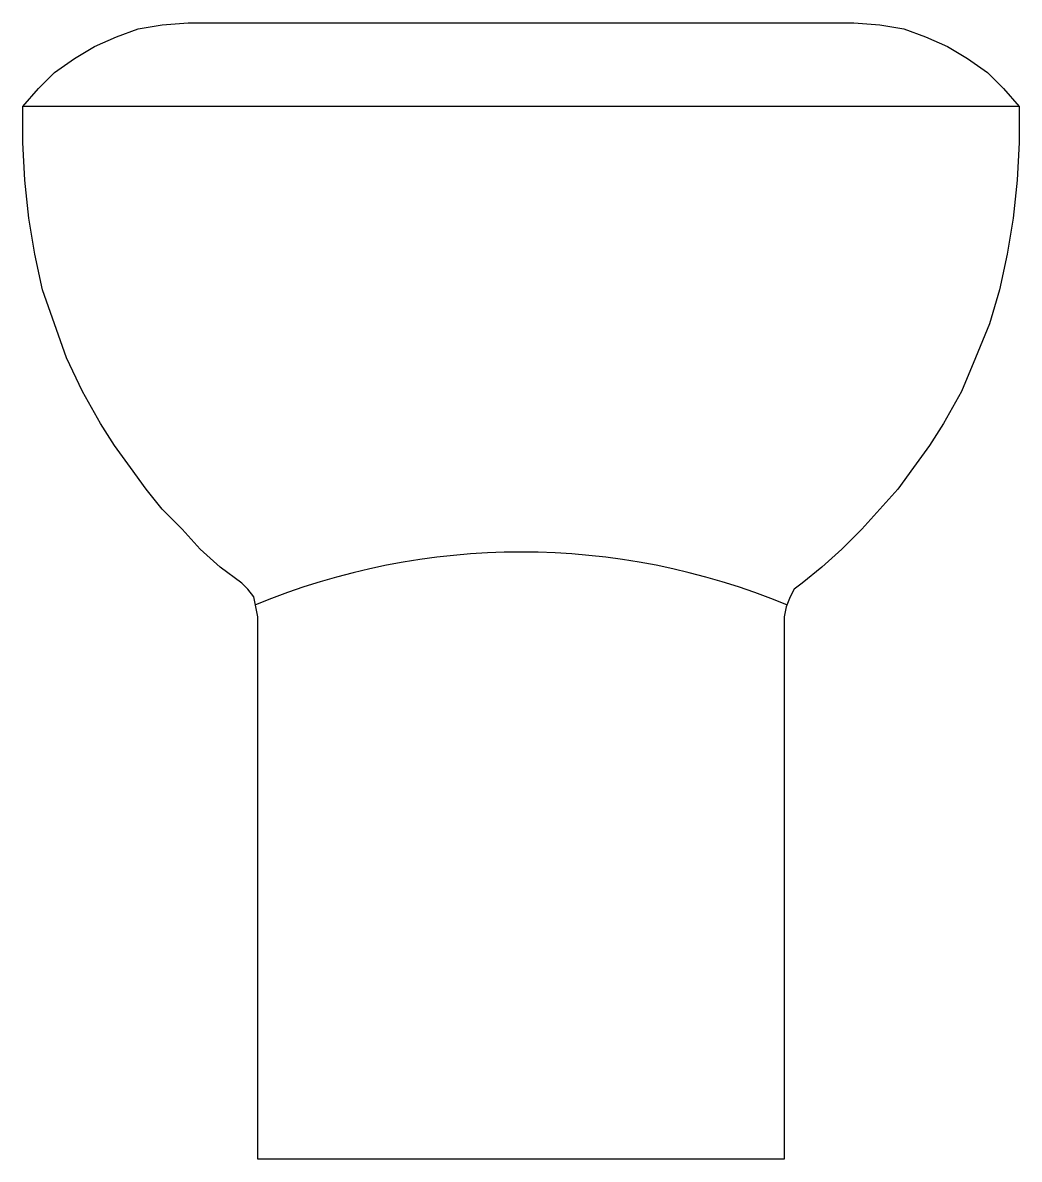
# Model space of a CAD drawing. Extents: x -844.89 to -844.53, y 505.965 to 506.375.
import ezdxf

# ---------------------------------------------------------------- set-up
doc = ezdxf.new("R2010")
doc.units = 0
doc.header["$LTSCALE"] = 50
doc.header["$MEASUREMENT"] = 0
doc.layers.add('A-PEÇAS', color=2, linetype='CONTINUOUS')

msp = doc.modelspace()

# ---------------------------------------------------------------- linework, layer by layer
at = {"layer": 'A-PEÇAS'}
for points in [[(-844.5897803512864, 506.375050953775), (-844.5897803512864, 506.375050953775), (-844.580429483697, 506.3743316562682), (-844.5717979136145, 506.3728930612544), (-844.563885641039, 506.3700158712269), (-844.5559733684632, 506.3664193836925), (-844.5487803933945, 506.3621035986513), (-844.5415874183258, 506.3570685161031), (-844.5358330382708, 506.3513141360481), (-844.5300786582158, 506.3448404584863), (-844.5300786582158, 506.3318931033625), (-844.5300786582158, 506.3318931033625), (-844.5307979557226, 506.3182264507319), (-844.5322365507363, 506.3045597981012), (-844.534394443257, 506.2916124429775), (-844.5372716332845, 506.2786650878537), (-844.5408681208189, 506.2664370302368), (-844.5459032033671, 506.2542089726199), (-844.5509382859151, 506.241980915003), (-844.5574119634771, 506.2304721548931), (-844.5574119634771, 506.2304721548931), (-844.5624470460251, 506.2225598823174), (-844.5682014260801, 506.2146476097417), (-844.5739558061351, 506.2067353371662), (-844.580429483697, 506.1995423620974), (-844.5869031612589, 506.1923493870286), (-844.5940961363277, 506.1851564119598), (-844.6012891113965, 506.178682734398), (-844.6084820864652, 506.172928354343), (-844.6084820864652, 506.172928354343), (-844.6113592764927, 506.1707704618224), (-844.6127978715065, 506.1678932717949), (-844.6142364665202, 506.1642967842605), (-844.6149557640271, 506.1607002967261), (-844.6149557640271, 506.1607002967261), (-844.6149557640271, 506.0880512485317), (-844.6149557640271, 506.0254723654335), (-844.6149557640271, 505.9815952175141), (-844.6149557640271, 505.9650513748559), (-844.8048503058423, 505.9650513748559), (-844.8048503058423, 505.9650513748559), (-844.8048503058423, 505.9815952175141), (-844.8048503058423, 506.0254723654335), (-844.8048503058423, 506.0880512485317), (-844.8048503058423, 506.1607002967261), (-844.8048503058423, 506.1607002967261), (-844.8055696033491, 506.1642967842605), (-844.806288900856, 506.1678932717949), (-844.8084467933766, 506.1707704618224), (-844.8106046858973, 506.172928354343), (-844.8106046858973, 506.172928354343), (-844.8185169584729, 506.178682734398), (-844.8257099335416, 506.1851564119598), (-844.8321836111035, 506.1923493870286), (-844.8393765861723, 506.1995423620974), (-844.8451309662273, 506.2067353371662), (-844.8508853462823, 506.2146476097417), (-844.8566397263372, 506.2225598823174), (-844.8616748088854, 506.2304721548931), (-844.8616748088854, 506.2304721548931), (-844.8681484864472, 506.241980915003), (-844.8739028665022, 506.2542089726199), (-844.8782186515435, 506.2664370302368), (-844.8825344365848, 506.2786650878537), (-844.8854116266123, 506.2916124429775), (-844.887569519133, 506.3045597981012), (-844.8890081141467, 506.3182264507319), (-844.8897274116536, 506.3318931033625), (-844.8897274116536, 506.3448404584863), (-844.8897274116536, 506.3448404584863), (-844.8839730315985, 506.3513141360481), (-844.8782186515435, 506.3570685161031), (-844.8710256764748, 506.3621035986513), (-844.8638327014061, 506.3664193836925), (-844.8559204288304, 506.3700158712269), (-844.8480081562548, 506.3728930612544), (-844.8393765861723, 506.3743316562682), (-844.8300257185829, 506.375050953775), (-844.5897803512864, 506.375050953775)], [(-844.5300786582158, 506.3448404584863), (-844.8897274116536, 506.3448404584863)]]:
    msp.add_lwpolyline(points, dxfattribs=at)
at = {"layer": 'A-PEÇAS', "color": 1}
msp.add_arc((-844.7098275758751, 505.93305669185), 0.2510318504842917, 67.54267922202929, 112.4573207779707, dxfattribs=at)

doc.saveas('drawing.dxf')
